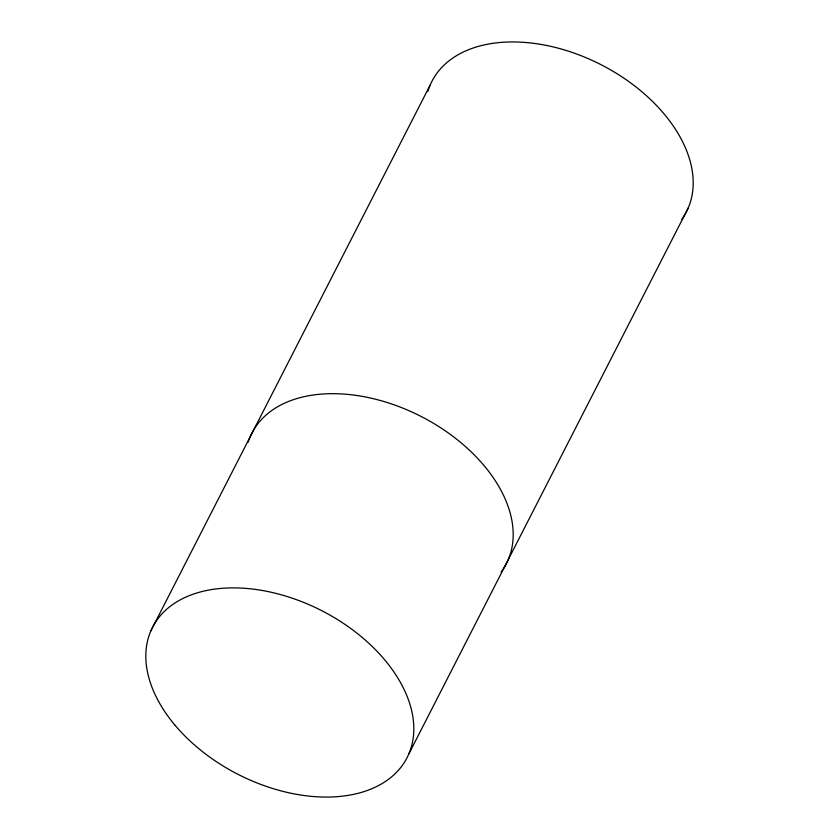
<?xml version="1.0" encoding="UTF-8"?>
<svg xmlns="http://www.w3.org/2000/svg" width="839" height="839" viewBox="0 0 839 839"><rect width="100%" height="100%" fill="white"/><g stroke="black" fill="none" stroke-linecap="round" stroke-linejoin="round"><path stroke-width="1.26" d="M150.768 631.043L430.145 85.106M688.232 207.957L408.855 753.894M248.187 442.122A142.997 91.923 27.1 0 1 421.356 416.584A142.997 91.923 27.1 0 1 501.103 572.02M427.827 91.535A142.997 91.923 27.1 0 1 599.728 64.026A142.997 91.923 27.1 0 1 681.782 219.357M174.701 724.833A142.997 91.923 27.1 0 0 404.356 762.431A142.997 91.923 27.1 0 0 260.384 590.163A142.997 91.923 27.1 0 0 174.701 724.833"/></g></svg>
